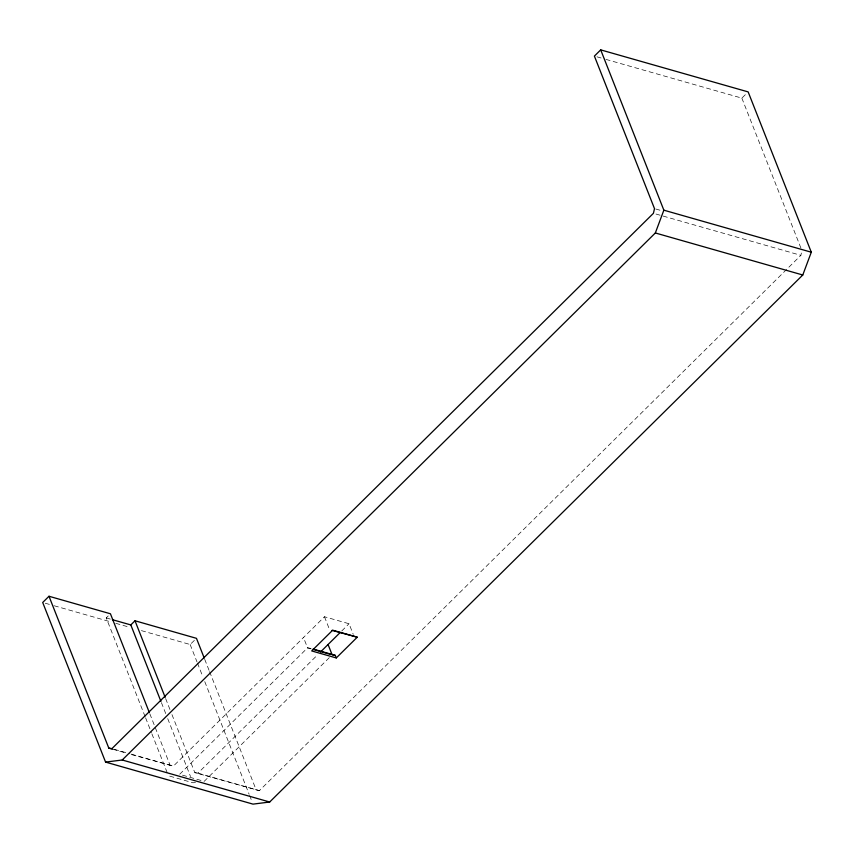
<?xml version="1.0" encoding="UTF-8"?>
<svg xmlns="http://www.w3.org/2000/svg" width="854" height="854" viewBox="0 0 854 854"><rect width="100%" height="100%" fill="white"/><g stroke="black" fill="none" stroke-linecap="round" stroke-linejoin="round"><path stroke-width="0.64" stroke-dasharray="4.27 3.2" d="M171.964 714.606L194.829 772.635L259.381 790.655L800.871 255.335L801.949 250.67M145.095 716.581L106.238 617.922L108.757 615.435M605.945 59.385L741.859 98.125L747.25 92.787M131.858 754.69L173.373 766.145L324.477 616.748L349.051 623.751L353.225 634.33M194.829 772.635L197.947 773.148L317.699 654.762M341.76 630.967L349.051 623.751M329.302 657.655L204.191 781.346L179.607 774.343L307.568 647.844L310.685 648.357M141.422 630.626L190.143 644.514L195.555 639.219M195.481 782.456L192.993 782.776L168.419 775.763M596.978 56.823L604.664 59.022M655.787 209.016L662.192 210.842M655.989 214.044L800.871 255.335M311.251 648.891L307.568 647.844L303.49 637.5M106.238 617.922L111.148 619.321M45.262 603.223L52.959 605.411M54.24 605.774L110.657 621.851M115.781 623.313L129.883 627.338M114.489 749.364L129.851 753.74M131.132 754.103L173.373 766.145M197.947 773.148L259.381 790.655M112.653 749.214L126.734 753.228M741.859 98.125L800.967 248.194M324.477 616.748L329.569 629.676M204.725 659.32L209.102 670.422M209.593 671.66L256.264 790.142M190.143 644.514L196.975 661.839M197.455 663.078L202.814 676.688M204.768 681.631L249.122 794.231M249.614 795.469L252.047 801.65M165.644 698.561L170.021 709.674M161.417 702.618L165.783 713.72M167.726 718.652L190.559 776.617M149.824 713.773L170.256 765.632M145.586 717.808L151.414 732.604M151.895 733.842L167.448 773.297"/><path stroke-width="1.28" d="M105.576 762.099L122.239 759.996L655.338 232.971L663.857 210.18L600.704 49.874L594.405 56.097L654.506 208.654L653.417 213.308L111.927 748.627L108.81 748.125L48.998 596.263L42.7 602.486L105.576 762.099L253.019 804.126L269.683 802.023L802.781 274.999L811.3 252.208L748.157 91.901L600.704 49.874M112.376 619.673L130.811 624.925L135.007 620.773L196.463 638.333L204.245 658.082M320.528 651.965L339.935 632.771M336.273 657.943L357.271 637.191L332.686 630.188L311.699 650.94L336.273 657.943L335.259 655.36L313.14 649.051M357.271 637.191L332.035 630.38M335.259 655.36L332.142 654.847L328.064 644.503M663.857 210.18L811.3 252.208M655.338 232.971L802.781 274.999M313.706 649.595L330.914 654.495M48.998 596.263L110.433 613.77L149.343 712.546M108.81 748.125L112.653 749.214M122.239 759.996L269.683 802.023M135.007 620.773L165.164 697.323M130.811 624.925L160.926 701.39"/></g></svg>
